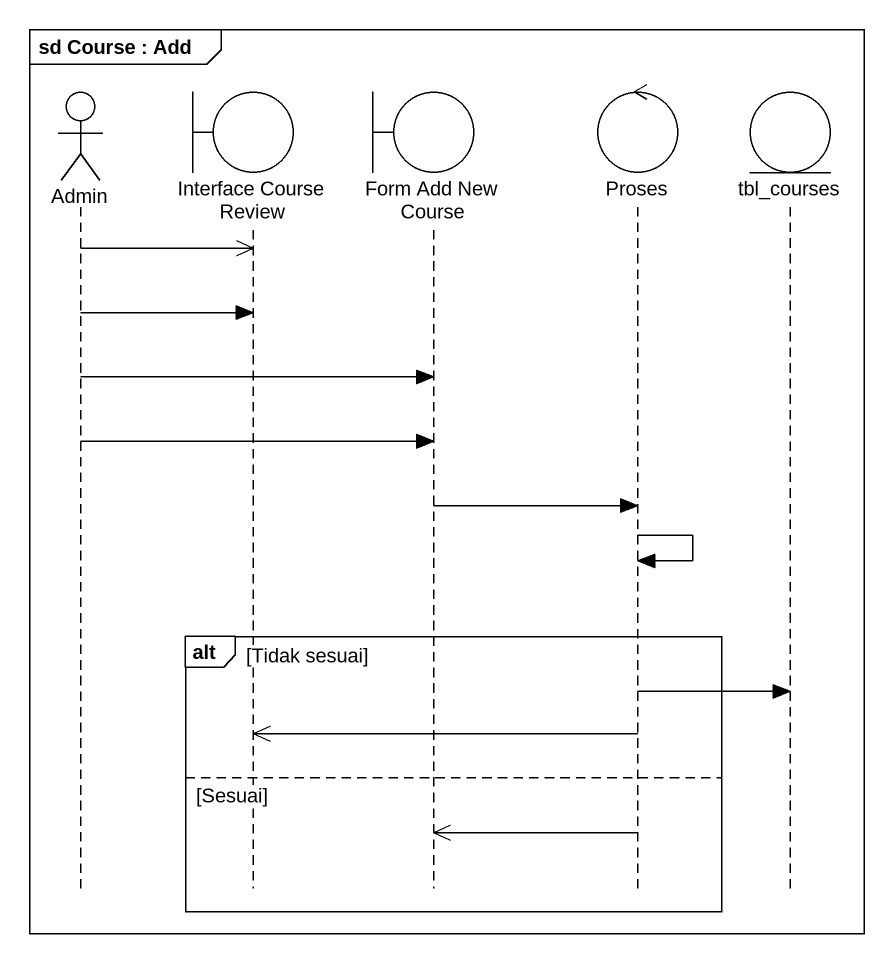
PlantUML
@startuml
mainframe sd Course : Add
hide footbox
actor Admin
boundary "Interface Course Review" as Interface_Course_Review
boundary "Form Add New Course" as Form_Add_New_Course
control Proses
entity tbl_courses

Admin ->> Interface_Course_Review
Admin -> Interface_Course_Review
Admin -> Form_Add_New_Course
Admin -> Form_Add_New_Course
Form_Add_New_Course -> Proses
Proses -> Proses
alt Tidak sesuai
  Proses -> tbl_courses
  Proses ->> Interface_Course_Review
else Sesuai
  Proses ->> Form_Add_New_Course
end
@enduml
